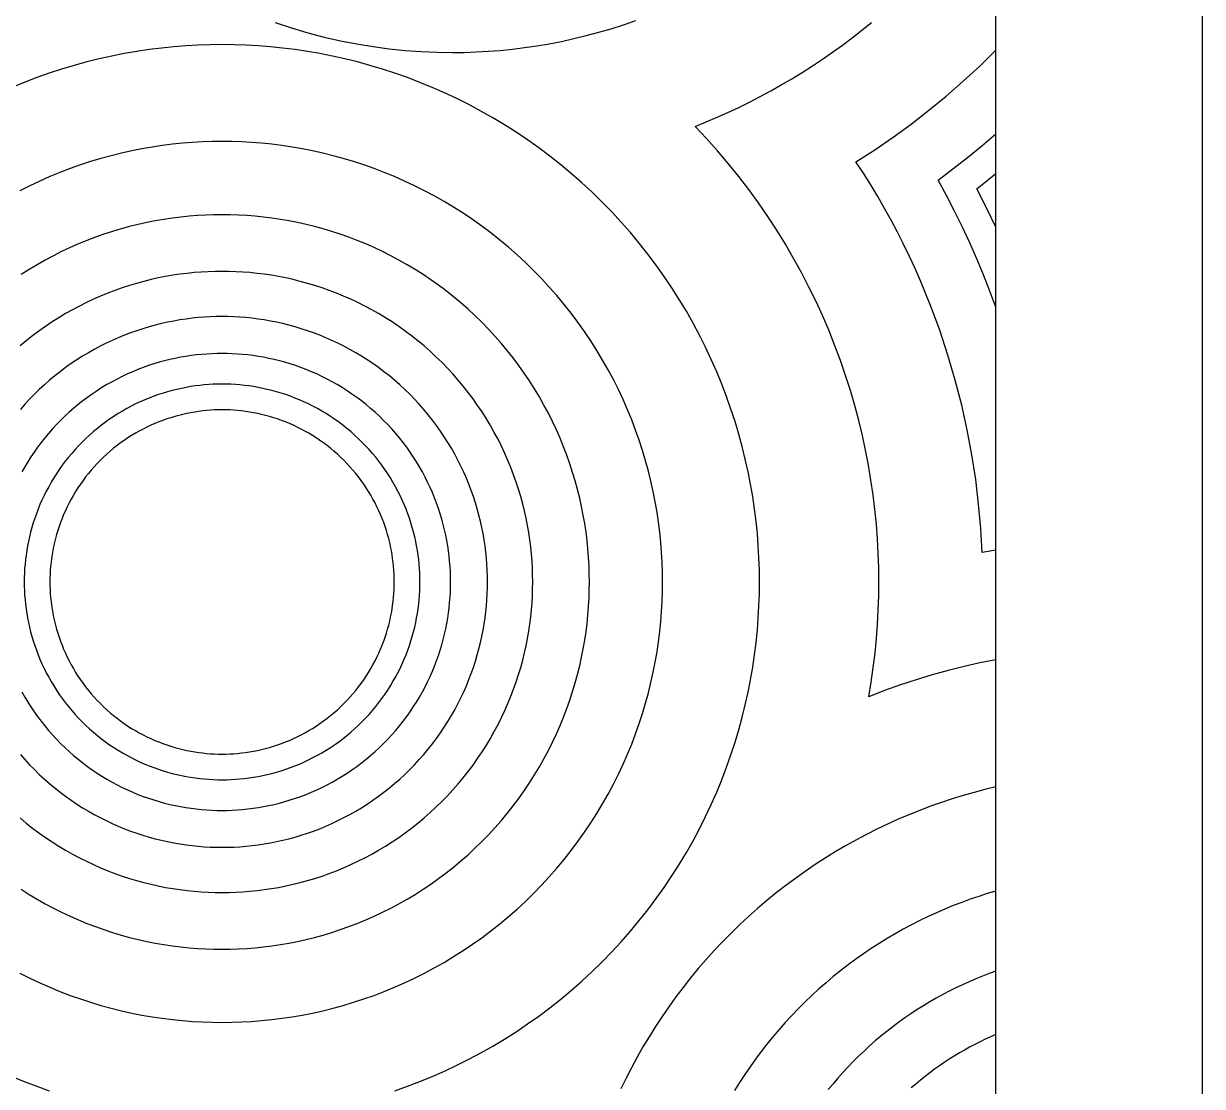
# Model space of a CAD drawing. Header units: millimetres. Extents: x -2212 to -1612, y 647 to 937.
# Drawn here: x -1680.2 to -1611.7, y 815.1 to 876.8 of the extents above; entities that cross this region are included whole.
import ezdxf

# ---------------------------------------------------------------- set-up
doc = ezdxf.new("R2010")
doc.units = ezdxf.units.MM
doc.header["$MEASUREMENT"] = 0
doc.layers.add('Default', color=18, linetype='Continuous', true_color=0x000000)
doc.layers.add('VF$DOT - Copy', color=20, linetype='Continuous', true_color=0xff4b00)

msp = doc.modelspace()

# ---------------------------------------------------------------- linework, layer by layer
at = {"layer": 'Default'}
msp.add_lwpolyline([(-2211.737, 647.384), (-1611.737, 647.384), (-1611.737, 937.384), (-2211.737, 937.384)], close=True, dxfattribs=at)
msp.add_lwpolyline([(-1623.737, 678.93), (-1623.737, 905.839)], dxfattribs=at)
at = {"layer": 'VF$DOT - Copy'}
for points in [[(-1665.594, 876.907), (-1664.646, 876.595), (-1663.697, 876.315), (-1662.747, 876.067), (-1661.798, 875.85), (-1660.852, 875.665), (-1659.91, 875.51), (-1658.972, 875.385), (-1658.041, 875.289), (-1657.118, 875.222), (-1656.204, 875.182), (-1655.299, 875.169), (-1654.614, 875.177), (-1653.923, 875.199), (-1653.226, 875.238), (-1652.525, 875.292), (-1651.82, 875.363), (-1651.111, 875.45), (-1650.398, 875.555), (-1649.683, 875.676), (-1648.965, 875.816), (-1648.246, 875.973), (-1647.526, 876.148), (-1646.806, 876.341), (-1646.086, 876.553), (-1645.367, 876.784), (-1644.65, 877.033)], [(-1641.201, 870.875), (-1640.565, 871.134), (-1639.931, 871.404), (-1639.3, 871.687), (-1638.672, 871.983), (-1638.047, 872.29), (-1637.427, 872.61), (-1636.811, 872.942), (-1636.199, 873.286), (-1635.592, 873.642), (-1634.991, 874.01), (-1634.395, 874.39), (-1633.805, 874.781), (-1633.221, 875.185), (-1632.644, 875.599), (-1632.074, 876.025), (-1631.512, 876.461), (-1630.957, 876.909)], [(-1658.637, 814.851), (-1657.912, 815.108), (-1657.19, 815.383), (-1656.471, 815.678), (-1655.757, 815.992), (-1655.047, 816.326), (-1654.343, 816.679), (-1653.645, 817.051), (-1652.955, 817.442), (-1652.272, 817.852), (-1651.598, 818.28), (-1650.934, 818.727), (-1650.28, 819.191), (-1649.636, 819.673), (-1649.005, 820.173), (-1648.385, 820.689), (-1647.779, 821.222), (-1647.186, 821.771), (-1646.607, 822.335), (-1646.043, 822.913), (-1645.494, 823.506), (-1644.961, 824.113), (-1644.445, 824.732), (-1643.946, 825.364), (-1643.463, 826.008), (-1642.999, 826.662), (-1642.552, 827.326), (-1642.124, 828), (-1641.714, 828.683), (-1641.323, 829.373), (-1640.951, 830.071), (-1640.598, 830.775), (-1640.264, 831.485), (-1639.95, 832.199), (-1639.655, 832.918), (-1639.38, 833.64), (-1639.123, 834.365), (-1638.886, 835.091), (-1638.668, 835.819), (-1638.469, 836.547), (-1638.289, 837.276), (-1638.128, 838.003), (-1637.985, 838.728), (-1637.859, 839.452), (-1637.752, 840.173), (-1637.662, 840.89), (-1637.59, 841.604), (-1637.534, 842.313), (-1637.494, 843.017), (-1637.471, 843.716), (-1637.463, 844.409), (-1637.471, 845.102), (-1637.494, 845.801), (-1637.534, 846.505), (-1637.59, 847.214), (-1637.662, 847.928), (-1637.752, 848.645), (-1637.859, 849.366), (-1637.985, 850.089), (-1638.128, 850.815), (-1638.289, 851.542), (-1638.469, 852.27), (-1638.668, 852.999), (-1638.886, 853.727), (-1639.123, 854.453), (-1639.38, 855.178), (-1639.655, 855.9), (-1639.95, 856.619), (-1640.264, 857.333), (-1640.598, 858.043), (-1640.951, 858.747), (-1641.323, 859.445), (-1641.714, 860.135), (-1642.124, 860.818), (-1642.552, 861.492), (-1642.999, 862.156), (-1643.463, 862.81), (-1643.946, 863.454), (-1644.445, 864.085), (-1644.961, 864.705), (-1645.494, 865.311), (-1646.043, 865.904), (-1646.607, 866.483), (-1647.186, 867.047), (-1647.779, 867.596), (-1648.385, 868.128), (-1649.005, 868.645), (-1649.636, 869.144), (-1650.28, 869.627), (-1650.934, 870.091), (-1651.598, 870.538), (-1652.272, 870.966), (-1652.955, 871.376), (-1653.645, 871.767), (-1654.343, 872.139), (-1655.047, 872.492), (-1655.757, 872.826), (-1656.471, 873.14), (-1657.19, 873.435), (-1657.912, 873.71), (-1658.637, 873.967), (-1659.363, 874.204), (-1660.091, 874.422), (-1660.82, 874.62), (-1661.548, 874.801), (-1662.275, 874.962), (-1663.001, 875.105), (-1663.724, 875.231), (-1664.445, 875.338), (-1665.162, 875.428), (-1665.876, 875.5), (-1666.585, 875.556), (-1667.289, 875.596), (-1667.988, 875.619), (-1668.681, 875.627), (-1669.374, 875.619), (-1670.073, 875.596), (-1670.777, 875.556), (-1671.486, 875.5), (-1672.2, 875.428), (-1672.917, 875.338), (-1673.638, 875.231), (-1674.362, 875.105), (-1675.087, 874.962), (-1675.814, 874.801), (-1676.543, 874.62), (-1677.271, 874.422), (-1677.999, 874.204), (-1678.725, 873.967), (-1679.45, 873.71), (-1680.172, 873.435), (-1680.891, 873.14)], [(-1631.861, 868.817), (-1630.773, 869.515), (-1629.703, 870.247), (-1628.652, 871.012), (-1627.622, 871.809), (-1626.614, 872.637), (-1625.629, 873.495), (-1624.67, 874.383), (-1623.737, 875.298)], [(-1631.116, 837.739), (-1630.975, 838.589), (-1630.854, 839.435), (-1630.753, 840.277), (-1630.671, 841.115), (-1630.608, 841.947), (-1630.564, 842.774), (-1630.537, 843.595), (-1630.529, 844.409), (-1630.538, 845.236), (-1630.565, 846.071), (-1630.611, 846.912), (-1630.676, 847.758), (-1630.761, 848.61), (-1630.865, 849.466), (-1630.99, 850.327), (-1631.136, 851.191), (-1631.303, 852.057), (-1631.491, 852.925), (-1631.701, 853.795), (-1631.933, 854.665), (-1632.187, 855.534), (-1632.463, 856.403), (-1632.761, 857.269), (-1633.082, 858.133), (-1633.426, 858.993), (-1633.792, 859.849), (-1634.181, 860.699), (-1634.592, 861.543), (-1635.026, 862.38), (-1635.482, 863.209), (-1635.96, 864.029), (-1636.46, 864.84), (-1636.981, 865.64), (-1637.524, 866.428), (-1638.087, 867.204), (-1638.671, 867.968), (-1639.275, 868.717), (-1639.898, 869.452), (-1640.541, 870.172), (-1641.201, 870.875)], [(-1627.095, 867.76), (-1626.235, 868.401), (-1625.388, 869.061), (-1624.555, 869.742), (-1623.737, 870.441)], [(-1680.434, 821.679), (-1679.857, 821.39), (-1679.275, 821.116), (-1678.689, 820.858), (-1678.1, 820.617), (-1677.508, 820.391), (-1676.914, 820.181), (-1676.319, 819.986), (-1675.722, 819.808), (-1675.125, 819.645), (-1674.528, 819.497), (-1673.932, 819.365), (-1673.337, 819.247), (-1672.744, 819.145), (-1672.153, 819.057), (-1671.565, 818.983), (-1670.98, 818.924), (-1670.399, 818.878), (-1669.822, 818.846), (-1669.249, 818.826), (-1668.681, 818.82), (-1668.113, 818.826), (-1667.54, 818.846), (-1666.963, 818.878), (-1666.382, 818.924), (-1665.797, 818.983), (-1665.209, 819.057), (-1664.618, 819.145), (-1664.025, 819.247), (-1663.43, 819.365), (-1662.834, 819.497), (-1662.237, 819.645), (-1661.64, 819.808), (-1661.043, 819.986), (-1660.448, 820.181), (-1659.854, 820.391), (-1659.262, 820.617), (-1658.673, 820.858), (-1658.087, 821.116), (-1657.505, 821.39), (-1656.928, 821.679), (-1656.356, 821.984), (-1655.79, 822.304), (-1655.231, 822.64), (-1654.679, 822.991), (-1654.134, 823.357), (-1653.598, 823.738), (-1653.07, 824.133), (-1652.552, 824.543), (-1652.045, 824.966), (-1651.547, 825.403), (-1651.061, 825.853), (-1650.587, 826.315), (-1650.125, 826.789), (-1649.675, 827.275), (-1649.238, 827.773), (-1648.815, 828.28), (-1648.406, 828.798), (-1648.01, 829.326), (-1647.629, 829.862), (-1647.263, 830.406), (-1646.912, 830.959), (-1646.576, 831.518), (-1646.256, 832.084), (-1645.951, 832.656), (-1645.662, 833.233), (-1645.388, 833.815), (-1645.131, 834.401), (-1644.889, 834.99), (-1644.663, 835.582), (-1644.453, 836.176), (-1644.259, 836.771), (-1644.08, 837.368), (-1643.917, 837.965), (-1643.769, 838.562), (-1643.637, 839.158), (-1643.519, 839.753), (-1643.417, 840.346), (-1643.329, 840.937), (-1643.255, 841.525), (-1643.196, 842.11), (-1643.15, 842.691), (-1643.118, 843.268), (-1643.099, 843.841), (-1643.092, 844.409), (-1643.099, 844.977), (-1643.118, 845.55), (-1643.15, 846.127), (-1643.196, 846.708), (-1643.255, 847.293), (-1643.329, 847.881), (-1643.417, 848.472), (-1643.519, 849.065), (-1643.637, 849.66), (-1643.769, 850.256), (-1643.917, 850.853), (-1644.08, 851.45), (-1644.259, 852.046), (-1644.453, 852.642), (-1644.663, 853.236), (-1644.889, 853.828), (-1645.131, 854.417), (-1645.388, 855.003), (-1645.662, 855.585), (-1645.951, 856.162), (-1646.256, 856.734), (-1646.576, 857.3), (-1646.912, 857.859), (-1647.263, 858.411), (-1647.629, 858.956), (-1648.01, 859.492), (-1648.406, 860.02), (-1648.815, 860.537), (-1649.238, 861.045), (-1649.675, 861.542), (-1650.125, 862.029), (-1650.587, 862.503), (-1651.061, 862.965), (-1651.547, 863.415), (-1652.045, 863.852), (-1652.552, 864.275), (-1653.07, 864.684), (-1653.598, 865.08), (-1654.134, 865.46), (-1654.679, 865.827), (-1655.231, 866.178), (-1655.79, 866.514), (-1656.356, 866.834), (-1656.928, 867.139), (-1657.505, 867.428), (-1658.087, 867.702), (-1658.673, 867.959), (-1659.262, 868.201), (-1659.854, 868.427), (-1660.448, 868.637), (-1661.043, 868.831), (-1661.64, 869.01), (-1662.237, 869.173), (-1662.834, 869.321), (-1663.43, 869.453), (-1664.025, 869.57), (-1664.618, 869.673), (-1665.209, 869.761), (-1665.797, 869.835), (-1666.382, 869.894), (-1666.963, 869.94), (-1667.54, 869.972), (-1668.113, 869.991), (-1668.681, 869.998), (-1669.249, 869.991), (-1669.822, 869.972), (-1670.399, 869.94), (-1670.98, 869.894), (-1671.565, 869.835), (-1672.153, 869.761), (-1672.744, 869.673), (-1673.337, 869.57), (-1673.932, 869.453), (-1674.528, 869.321), (-1675.125, 869.173), (-1675.722, 869.01), (-1676.319, 868.831), (-1676.914, 868.637), (-1677.508, 868.427), (-1678.1, 868.201), (-1678.689, 867.959), (-1679.275, 867.702), (-1679.857, 867.428), (-1680.434, 867.139)], [(-1624.538, 846.12), (-1624.615, 847.521), (-1624.738, 848.936), (-1624.908, 850.363), (-1625.128, 851.799), (-1625.397, 853.241), (-1625.718, 854.689), (-1626.091, 856.139), (-1626.517, 857.588), (-1626.996, 859.034), (-1627.53, 860.473), (-1627.817, 861.19), (-1628.117, 861.904), (-1628.431, 862.615), (-1628.759, 863.323), (-1629.1, 864.027), (-1629.455, 864.726), (-1629.823, 865.421), (-1630.204, 866.112), (-1630.598, 866.797), (-1631.006, 867.476), (-1631.427, 868.15), (-1631.861, 868.817)], [(-1623.737, 860.368), (-1624.082, 861.308), (-1624.448, 862.245), (-1624.836, 863.179), (-1625.245, 864.107), (-1625.676, 865.03), (-1626.128, 865.947), (-1626.601, 866.857), (-1627.095, 867.76)], [(-1624.836, 867.257), (-1623.737, 868.135)], [(-1623.737, 865.012), (-1624.271, 866.139), (-1624.836, 867.257)], [(-1680.356, 826.551), (-1679.896, 826.258), (-1679.429, 825.978), (-1678.957, 825.711), (-1678.481, 825.456), (-1677.999, 825.215), (-1677.514, 824.987), (-1677.026, 824.772), (-1676.535, 824.571), (-1676.041, 824.382), (-1675.546, 824.207), (-1675.049, 824.045), (-1674.552, 823.896), (-1674.054, 823.76), (-1673.556, 823.637), (-1673.059, 823.527), (-1672.563, 823.429), (-1672.069, 823.343), (-1671.576, 823.27), (-1671.086, 823.209), (-1670.598, 823.159), (-1670.114, 823.121), (-1669.632, 823.094), (-1669.155, 823.078), (-1668.681, 823.073), (-1668.207, 823.078), (-1667.73, 823.094), (-1667.249, 823.121), (-1666.764, 823.159), (-1666.276, 823.209), (-1665.786, 823.27), (-1665.293, 823.343), (-1664.799, 823.429), (-1664.303, 823.527), (-1663.806, 823.637), (-1663.308, 823.76), (-1662.81, 823.896), (-1662.313, 824.045), (-1661.816, 824.207), (-1661.321, 824.382), (-1660.827, 824.571), (-1660.336, 824.772), (-1659.848, 824.987), (-1659.363, 825.215), (-1658.881, 825.456), (-1658.405, 825.711), (-1657.933, 825.978), (-1657.466, 826.258), (-1657.006, 826.551), (-1656.552, 826.856), (-1656.104, 827.173), (-1655.665, 827.503), (-1655.233, 827.845), (-1654.81, 828.197), (-1654.395, 828.562), (-1653.99, 828.937), (-1653.594, 829.322), (-1653.209, 829.718), (-1652.834, 830.123), (-1652.47, 830.537), (-1652.117, 830.961), (-1651.775, 831.393), (-1651.446, 831.832), (-1651.128, 832.279), (-1650.823, 832.734), (-1650.53, 833.194), (-1650.25, 833.661), (-1649.983, 834.133), (-1649.728, 834.609), (-1649.487, 835.091), (-1649.259, 835.576), (-1649.045, 836.064), (-1648.843, 836.555), (-1648.655, 837.049), (-1648.479, 837.544), (-1648.317, 838.041), (-1648.169, 838.538), (-1648.033, 839.036), (-1647.909, 839.533), (-1647.799, 840.031), (-1647.701, 840.527), (-1647.616, 841.021), (-1647.542, 841.514), (-1647.481, 842.004), (-1647.431, 842.492), (-1647.393, 842.976), (-1647.366, 843.458), (-1647.35, 843.935), (-1647.345, 844.409), (-1647.35, 844.882), (-1647.366, 845.36), (-1647.393, 845.841), (-1647.431, 846.326), (-1647.481, 846.814), (-1647.542, 847.304), (-1647.616, 847.797), (-1647.701, 848.291), (-1647.799, 848.787), (-1647.909, 849.284), (-1648.033, 849.782), (-1648.169, 850.28), (-1648.317, 850.777), (-1648.479, 851.274), (-1648.655, 851.769), (-1648.843, 852.263), (-1649.045, 852.754), (-1649.259, 853.242), (-1649.487, 853.727), (-1649.728, 854.208), (-1649.983, 854.685), (-1650.25, 855.157), (-1650.53, 855.624), (-1650.823, 856.084), (-1651.128, 856.538), (-1651.446, 856.986), (-1651.775, 857.425), (-1652.117, 857.857), (-1652.47, 858.28), (-1652.834, 858.695), (-1653.209, 859.1), (-1653.594, 859.496), (-1653.99, 859.881), (-1654.395, 860.256), (-1654.81, 860.62), (-1655.233, 860.973), (-1655.665, 861.315), (-1656.104, 861.644), (-1656.552, 861.962), (-1657.006, 862.267), (-1657.466, 862.56), (-1657.933, 862.84), (-1658.405, 863.107), (-1658.881, 863.361), (-1659.363, 863.603), (-1659.848, 863.831), (-1660.336, 864.045), (-1660.827, 864.247), (-1661.321, 864.435), (-1661.816, 864.61), (-1662.313, 864.772), (-1662.81, 864.921), (-1663.308, 865.057), (-1663.806, 865.181), (-1664.303, 865.291), (-1664.799, 865.389), (-1665.293, 865.474), (-1665.786, 865.548), (-1666.276, 865.609), (-1666.764, 865.659), (-1667.249, 865.697), (-1667.73, 865.724), (-1668.207, 865.74), (-1668.681, 865.745), (-1669.155, 865.74), (-1669.632, 865.724), (-1670.114, 865.697), (-1670.598, 865.659), (-1671.086, 865.609), (-1671.576, 865.548), (-1672.069, 865.474), (-1672.563, 865.389), (-1673.059, 865.291), (-1673.556, 865.181), (-1674.054, 865.057), (-1674.552, 864.921), (-1675.049, 864.772), (-1675.546, 864.61), (-1676.041, 864.435), (-1676.535, 864.247), (-1677.026, 864.045), (-1677.514, 863.831), (-1677.999, 863.603), (-1678.481, 863.361), (-1678.957, 863.107), (-1679.429, 862.84), (-1679.896, 862.56), (-1680.356, 862.267)], [(-1680.412, 830.699), (-1680.054, 830.4), (-1679.689, 830.112), (-1679.317, 829.833), (-1678.939, 829.564), (-1678.555, 829.306), (-1678.165, 829.059), (-1677.771, 828.822), (-1677.372, 828.596), (-1676.969, 828.381), (-1676.562, 828.177), (-1676.151, 827.984), (-1675.738, 827.802), (-1675.323, 827.632), (-1674.906, 827.473), (-1674.487, 827.324), (-1674.067, 827.187), (-1673.646, 827.061), (-1673.225, 826.946), (-1672.804, 826.842), (-1672.384, 826.749), (-1671.964, 826.666), (-1671.546, 826.594), (-1671.13, 826.532), (-1670.715, 826.48), (-1670.302, 826.438), (-1669.892, 826.406), (-1669.485, 826.383), (-1669.082, 826.369), (-1668.681, 826.365), (-1668.281, 826.369), (-1667.877, 826.383), (-1667.47, 826.406), (-1667.06, 826.438), (-1666.647, 826.48), (-1666.233, 826.532), (-1665.816, 826.594), (-1665.398, 826.666), (-1664.978, 826.749), (-1664.558, 826.842), (-1664.137, 826.946), (-1663.716, 827.061), (-1663.295, 827.187), (-1662.875, 827.324), (-1662.457, 827.473), (-1662.039, 827.632), (-1661.624, 827.802), (-1661.211, 827.984), (-1660.8, 828.177), (-1660.394, 828.381), (-1659.99, 828.596), (-1659.591, 828.822), (-1659.197, 829.059), (-1658.807, 829.306), (-1658.423, 829.564), (-1658.045, 829.833), (-1657.673, 830.112), (-1657.308, 830.4), (-1656.95, 830.699), (-1656.599, 831.007), (-1656.257, 831.324), (-1655.922, 831.65), (-1655.596, 831.984), (-1655.279, 832.327), (-1654.971, 832.678), (-1654.673, 833.036), (-1654.384, 833.401), (-1654.105, 833.773), (-1653.836, 834.151), (-1653.578, 834.535), (-1653.331, 834.925), (-1653.094, 835.319), (-1652.868, 835.718), (-1652.653, 836.121), (-1652.449, 836.528), (-1652.256, 836.939), (-1652.074, 837.352), (-1651.904, 837.767), (-1651.745, 838.184), (-1651.597, 838.603), (-1651.46, 839.023), (-1651.334, 839.444), (-1651.219, 839.865), (-1651.114, 840.286), (-1651.021, 840.706), (-1650.938, 841.126), (-1650.866, 841.544), (-1650.804, 841.96), (-1650.752, 842.375), (-1650.71, 842.788), (-1650.678, 843.197), (-1650.655, 843.604), (-1650.641, 844.008), (-1650.637, 844.409), (-1650.641, 844.809), (-1650.655, 845.213), (-1650.678, 845.62), (-1650.71, 846.03), (-1650.752, 846.443), (-1650.804, 846.857), (-1650.866, 847.274), (-1650.938, 847.692), (-1651.021, 848.112), (-1651.114, 848.532), (-1651.219, 848.953), (-1651.334, 849.374), (-1651.46, 849.795), (-1651.597, 850.215), (-1651.745, 850.633), (-1651.904, 851.051), (-1652.074, 851.466), (-1652.256, 851.879), (-1652.449, 852.289), (-1652.653, 852.696), (-1652.868, 853.1), (-1653.094, 853.499), (-1653.331, 853.893), (-1653.578, 854.283), (-1653.836, 854.667), (-1654.105, 855.045), (-1654.384, 855.417), (-1654.673, 855.782), (-1654.971, 856.14), (-1655.279, 856.491), (-1655.596, 856.833), (-1655.922, 857.168), (-1656.257, 857.494), (-1656.599, 857.811), (-1656.95, 858.119), (-1657.308, 858.417), (-1657.673, 858.706), (-1658.045, 858.985), (-1658.423, 859.253), (-1658.807, 859.512), (-1659.197, 859.759), (-1659.591, 859.996), (-1659.99, 860.222), (-1660.394, 860.437), (-1660.8, 860.641), (-1661.211, 860.834), (-1661.624, 861.016), (-1662.039, 861.186), (-1662.457, 861.345), (-1662.875, 861.493), (-1663.295, 861.63), (-1663.716, 861.756), (-1664.137, 861.871), (-1664.558, 861.976), (-1664.978, 862.069), (-1665.398, 862.152), (-1665.816, 862.224), (-1666.233, 862.286), (-1666.647, 862.338), (-1667.06, 862.38), (-1667.47, 862.412), (-1667.877, 862.435), (-1668.281, 862.448), (-1668.681, 862.453), (-1669.082, 862.448), (-1669.485, 862.435), (-1669.892, 862.412), (-1670.302, 862.38), (-1670.715, 862.338), (-1671.13, 862.286), (-1671.546, 862.224), (-1671.964, 862.152), (-1672.384, 862.069), (-1672.804, 861.976), (-1673.225, 861.871), (-1673.646, 861.756), (-1674.067, 861.63), (-1674.487, 861.493), (-1674.906, 861.345), (-1675.323, 861.186), (-1675.738, 861.016), (-1676.151, 860.834), (-1676.562, 860.641), (-1676.969, 860.437), (-1677.372, 860.222), (-1677.771, 859.996), (-1678.165, 859.759), (-1678.555, 859.512), (-1678.939, 859.253), (-1679.317, 858.985), (-1679.689, 858.706), (-1680.054, 858.417), (-1680.412, 858.119)], [(-1680.395, 834.385), (-1680.132, 834.086), (-1679.861, 833.793), (-1679.583, 833.507), (-1679.297, 833.229), (-1679.004, 832.958), (-1678.704, 832.695), (-1678.399, 832.44), (-1678.087, 832.193), (-1677.769, 831.955), (-1677.446, 831.725), (-1677.118, 831.505), (-1676.785, 831.293), (-1676.448, 831.091), (-1676.107, 830.898), (-1675.762, 830.714), (-1675.414, 830.54), (-1675.064, 830.375), (-1674.711, 830.22), (-1674.356, 830.074), (-1673.999, 829.938), (-1673.642, 829.811), (-1673.283, 829.694), (-1672.923, 829.587), (-1672.564, 829.488), (-1672.204, 829.4), (-1671.845, 829.32), (-1671.486, 829.249), (-1671.129, 829.187), (-1670.773, 829.134), (-1670.419, 829.09), (-1670.066, 829.054), (-1669.716, 829.026), (-1669.368, 829.007), (-1669.023, 828.995), (-1668.681, 828.992), (-1668.339, 828.995), (-1667.994, 829.007), (-1667.646, 829.026), (-1667.296, 829.054), (-1666.943, 829.09), (-1666.589, 829.134), (-1666.233, 829.187), (-1665.876, 829.249), (-1665.517, 829.32), (-1665.158, 829.4), (-1664.799, 829.488), (-1664.439, 829.587), (-1664.079, 829.694), (-1663.721, 829.811), (-1663.363, 829.938), (-1663.006, 830.074), (-1662.651, 830.22), (-1662.298, 830.375), (-1661.948, 830.54), (-1661.6, 830.714), (-1661.255, 830.898), (-1660.914, 831.091), (-1660.577, 831.293), (-1660.245, 831.505), (-1659.916, 831.725), (-1659.593, 831.955), (-1659.276, 832.193), (-1658.964, 832.44), (-1658.658, 832.695), (-1658.358, 832.958), (-1658.065, 833.229), (-1657.779, 833.507), (-1657.501, 833.793), (-1657.23, 834.086), (-1656.967, 834.385), (-1656.712, 834.691), (-1656.465, 835.003), (-1656.227, 835.321), (-1655.997, 835.644), (-1655.777, 835.972), (-1655.565, 836.305), (-1655.363, 836.642), (-1655.17, 836.983), (-1654.986, 837.328), (-1654.812, 837.676), (-1654.647, 838.026), (-1654.492, 838.379), (-1654.346, 838.734), (-1654.21, 839.09), (-1654.084, 839.448), (-1653.967, 839.807), (-1653.859, 840.167), (-1653.761, 840.526), (-1653.672, 840.886), (-1653.592, 841.245), (-1653.521, 841.604), (-1653.459, 841.961), (-1653.406, 842.317), (-1653.362, 842.671), (-1653.326, 843.024), (-1653.299, 843.374), (-1653.279, 843.722), (-1653.268, 844.067), (-1653.264, 844.409), (-1653.268, 844.751), (-1653.279, 845.096), (-1653.299, 845.444), (-1653.326, 845.794), (-1653.362, 846.147), (-1653.406, 846.501), (-1653.459, 846.857), (-1653.521, 847.214), (-1653.592, 847.573), (-1653.672, 847.932), (-1653.761, 848.291), (-1653.859, 848.651), (-1653.967, 849.011), (-1654.084, 849.369), (-1654.21, 849.727), (-1654.346, 850.084), (-1654.492, 850.439), (-1654.647, 850.792), (-1654.812, 851.142), (-1654.986, 851.49), (-1655.17, 851.835), (-1655.363, 852.176), (-1655.565, 852.513), (-1655.777, 852.845), (-1655.997, 853.174), (-1656.227, 853.497), (-1656.465, 853.814), (-1656.712, 854.126), (-1656.967, 854.432), (-1657.23, 854.732), (-1657.501, 855.025), (-1657.779, 855.311), (-1658.065, 855.589), (-1658.358, 855.86), (-1658.658, 856.123), (-1658.964, 856.378), (-1659.276, 856.625), (-1659.593, 856.863), (-1659.916, 857.093), (-1660.245, 857.313), (-1660.577, 857.525), (-1660.914, 857.727), (-1661.255, 857.92), (-1661.6, 858.104), (-1661.948, 858.278), (-1662.298, 858.443), (-1662.651, 858.598), (-1663.006, 858.744), (-1663.363, 858.88), (-1663.721, 859.006), (-1664.079, 859.123), (-1664.439, 859.231), (-1664.799, 859.329), (-1665.158, 859.418), (-1665.517, 859.498), (-1665.876, 859.569), (-1666.233, 859.631), (-1666.589, 859.684), (-1666.943, 859.728), (-1667.296, 859.764), (-1667.646, 859.791), (-1667.994, 859.811), (-1668.339, 859.822), (-1668.681, 859.826), (-1669.023, 859.822), (-1669.368, 859.811), (-1669.716, 859.791), (-1670.066, 859.764), (-1670.419, 859.728), (-1670.773, 859.684), (-1671.129, 859.631), (-1671.486, 859.569), (-1671.845, 859.498), (-1672.204, 859.418), (-1672.564, 859.329), (-1672.923, 859.231), (-1673.283, 859.123), (-1673.642, 859.006), (-1673.999, 858.88), (-1674.356, 858.744), (-1674.711, 858.598), (-1675.064, 858.443), (-1675.414, 858.278), (-1675.762, 858.104), (-1676.107, 857.92), (-1676.448, 857.727), (-1676.785, 857.525), (-1677.118, 857.313), (-1677.446, 857.093), (-1677.769, 856.863), (-1678.087, 856.625), (-1678.399, 856.378), (-1678.704, 856.123), (-1679.004, 855.86), (-1679.297, 855.589), (-1679.583, 855.311), (-1679.861, 855.025), (-1680.132, 854.732), (-1680.395, 854.432)], [(-1680.313, 838.016), (-1680.147, 837.723), (-1679.972, 837.432), (-1679.79, 837.146), (-1679.6, 836.863), (-1679.403, 836.585), (-1679.198, 836.312), (-1678.985, 836.043), (-1678.766, 835.78), (-1678.539, 835.522), (-1678.306, 835.27), (-1678.066, 835.024), (-1677.82, 834.784), (-1677.568, 834.551), (-1677.31, 834.324), (-1677.047, 834.105), (-1676.778, 833.892), (-1676.505, 833.687), (-1676.226, 833.49), (-1675.944, 833.3), (-1675.657, 833.118), (-1675.367, 832.943), (-1675.074, 832.777), (-1674.777, 832.619), (-1674.478, 832.469), (-1674.176, 832.327), (-1673.872, 832.193), (-1673.567, 832.068), (-1673.26, 831.951), (-1672.952, 831.842), (-1672.643, 831.741), (-1672.333, 831.649), (-1672.023, 831.564), (-1671.714, 831.487), (-1671.405, 831.419), (-1671.096, 831.358), (-1670.789, 831.305), (-1670.482, 831.259), (-1670.177, 831.221), (-1669.874, 831.19), (-1669.572, 831.166), (-1669.273, 831.149), (-1668.976, 831.139), (-1668.681, 831.136), (-1668.386, 831.139), (-1668.089, 831.149), (-1667.79, 831.166), (-1667.488, 831.19), (-1667.185, 831.221), (-1666.88, 831.259), (-1666.574, 831.305), (-1666.266, 831.358), (-1665.957, 831.419), (-1665.648, 831.487), (-1665.339, 831.564), (-1665.029, 831.649), (-1664.72, 831.741), (-1664.411, 831.842), (-1664.102, 831.951), (-1663.795, 832.068), (-1663.49, 832.193), (-1663.186, 832.327), (-1662.884, 832.469), (-1662.585, 832.619), (-1662.288, 832.777), (-1661.995, 832.943), (-1661.705, 833.118), (-1661.418, 833.3), (-1661.136, 833.49), (-1660.857, 833.687), (-1660.584, 833.892), (-1660.315, 834.105), (-1660.052, 834.324), (-1659.794, 834.551), (-1659.542, 834.784), (-1659.296, 835.024), (-1659.056, 835.27), (-1658.823, 835.522), (-1658.596, 835.78), (-1658.377, 836.043), (-1658.164, 836.312), (-1657.959, 836.585), (-1657.762, 836.863), (-1657.572, 837.146), (-1657.39, 837.432), (-1657.216, 837.723), (-1657.049, 838.016), (-1656.891, 838.313), (-1656.741, 838.612), (-1656.599, 838.914), (-1656.466, 839.218), (-1656.34, 839.523), (-1656.223, 839.83), (-1656.114, 840.138), (-1656.013, 840.447), (-1655.921, 840.757), (-1655.836, 841.066), (-1655.76, 841.376), (-1655.691, 841.685), (-1655.63, 841.994), (-1655.577, 842.301), (-1655.531, 842.608), (-1655.493, 842.913), (-1655.462, 843.216), (-1655.438, 843.518), (-1655.422, 843.817), (-1655.412, 844.114), (-1655.408, 844.409), (-1655.412, 844.704), (-1655.422, 845.001), (-1655.438, 845.3), (-1655.462, 845.602), (-1655.493, 845.905), (-1655.531, 846.21), (-1655.577, 846.516), (-1655.63, 846.824), (-1655.691, 847.133), (-1655.76, 847.442), (-1655.836, 847.751), (-1655.921, 848.061), (-1656.013, 848.37), (-1656.114, 848.679), (-1656.223, 848.988), (-1656.34, 849.295), (-1656.466, 849.6), (-1656.599, 849.904), (-1656.741, 850.206), (-1656.891, 850.505), (-1657.049, 850.802), (-1657.216, 851.095), (-1657.39, 851.385), (-1657.572, 851.672), (-1657.762, 851.954), (-1657.959, 852.233), (-1658.164, 852.506), (-1658.377, 852.775), (-1658.596, 853.038), (-1658.823, 853.296), (-1659.056, 853.548), (-1659.296, 853.794), (-1659.542, 854.034), (-1659.794, 854.267), (-1660.052, 854.494), (-1660.315, 854.713), (-1660.584, 854.926), (-1660.857, 855.131), (-1661.136, 855.328), (-1661.418, 855.518), (-1661.705, 855.7), (-1661.995, 855.874), (-1662.288, 856.041), (-1662.585, 856.199), (-1662.884, 856.349), (-1663.186, 856.491), (-1663.49, 856.624), (-1663.795, 856.75), (-1664.102, 856.867), (-1664.411, 856.976), (-1664.72, 857.077), (-1665.029, 857.169), (-1665.339, 857.254), (-1665.648, 857.33), (-1665.957, 857.399), (-1666.266, 857.46), (-1666.574, 857.513), (-1666.88, 857.559), (-1667.185, 857.597), (-1667.488, 857.628), (-1667.79, 857.652), (-1668.089, 857.668), (-1668.386, 857.678), (-1668.681, 857.682), (-1668.976, 857.678), (-1669.273, 857.668), (-1669.572, 857.652), (-1669.874, 857.628), (-1670.177, 857.597), (-1670.482, 857.559), (-1670.789, 857.513), (-1671.096, 857.46), (-1671.405, 857.399), (-1671.714, 857.33), (-1672.023, 857.254), (-1672.333, 857.169), (-1672.643, 857.077), (-1672.952, 856.976), (-1673.26, 856.867), (-1673.567, 856.75), (-1673.872, 856.624), (-1674.176, 856.491), (-1674.478, 856.349), (-1674.777, 856.199), (-1675.074, 856.041), (-1675.367, 855.874), (-1675.657, 855.7), (-1675.944, 855.518), (-1676.226, 855.328), (-1676.505, 855.131), (-1676.778, 854.926), (-1677.047, 854.713), (-1677.31, 854.494), (-1677.568, 854.267), (-1677.82, 854.034), (-1678.066, 853.794), (-1678.306, 853.548), (-1678.539, 853.296), (-1678.766, 853.038), (-1678.985, 852.775), (-1679.198, 852.506), (-1679.403, 852.233), (-1679.6, 851.954), (-1679.79, 851.672), (-1679.972, 851.385), (-1680.147, 851.095), (-1680.313, 850.802)], [(-1623.737, 846.256), (-1624.538, 846.12)], [(-1623.737, 839.886), (-1624.659, 839.702), (-1625.583, 839.494), (-1626.508, 839.263), (-1627.433, 839.007), (-1628.357, 838.727), (-1629.279, 838.422), (-1630.2, 838.093), (-1631.116, 837.739)], [(-1623.737, 832.505), (-1624.37, 832.352), (-1625.003, 832.185), (-1625.637, 832.004), (-1626.269, 831.808), (-1626.901, 831.599), (-1627.531, 831.376), (-1628.16, 831.138), (-1628.786, 830.886), (-1629.409, 830.62), (-1630.029, 830.34), (-1630.645, 830.045), (-1631.257, 829.737), (-1631.864, 829.414), (-1632.466, 829.077), (-1633.062, 828.727), (-1633.652, 828.363), (-1634.235, 827.985), (-1634.812, 827.593), (-1635.381, 827.189), (-1635.941, 826.771), (-1636.494, 826.341), (-1637.037, 825.899), (-1637.572, 825.444), (-1638.096, 824.977), (-1638.611, 824.498), (-1639.115, 824.008), (-1639.608, 823.508), (-1640.09, 822.996), (-1640.561, 822.475), (-1641.02, 821.944), (-1641.466, 821.403), (-1641.901, 820.853), (-1642.322, 820.295), (-1642.731, 819.729), (-1643.126, 819.155), (-1643.509, 818.573), (-1643.877, 817.985), (-1644.232, 817.391), (-1644.573, 816.791), (-1644.9, 816.186), (-1645.213, 815.575), (-1645.512, 814.96)], [(-1623.737, 826.449), (-1624.234, 826.3), (-1624.73, 826.142), (-1625.225, 825.973), (-1625.719, 825.793), (-1626.211, 825.602), (-1626.702, 825.401), (-1627.19, 825.189), (-1627.676, 824.966), (-1628.158, 824.732), (-1628.638, 824.488), (-1629.114, 824.233), (-1629.586, 823.968), (-1630.053, 823.692), (-1630.516, 823.406), (-1630.974, 823.11), (-1631.427, 822.804), (-1631.874, 822.487), (-1632.315, 822.161), (-1632.749, 821.825), (-1633.177, 821.48), (-1633.599, 821.126), (-1634.013, 820.762), (-1634.419, 820.39), (-1634.818, 820.009), (-1635.208, 819.619), (-1635.591, 819.222), (-1635.965, 818.817), (-1636.33, 818.404), (-1636.686, 817.984), (-1637.033, 817.557), (-1637.37, 817.123), (-1637.698, 816.683), (-1638.016, 816.238), (-1638.324, 815.786), (-1638.622, 815.329), (-1638.91, 814.867)], [(-1623.737, 821.799), (-1624.128, 821.657), (-1624.519, 821.506), (-1624.908, 821.348), (-1625.295, 821.182), (-1625.681, 821.007), (-1626.064, 820.824), (-1626.445, 820.634), (-1626.823, 820.435), (-1627.198, 820.228), (-1627.571, 820.014), (-1627.94, 819.791), (-1628.305, 819.561), (-1628.666, 819.323), (-1629.023, 819.077), (-1629.376, 818.824), (-1629.725, 818.564), (-1630.068, 818.296), (-1630.407, 818.022), (-1630.74, 817.74), (-1631.068, 817.451), (-1631.39, 817.156), (-1631.706, 816.854), (-1632.016, 816.546), (-1632.32, 816.232), (-1632.617, 815.912), (-1632.908, 815.586), (-1633.192, 815.254), (-1633.47, 814.918)], [(-1623.737, 818.119), (-1624.045, 817.983), (-1624.352, 817.842), (-1624.656, 817.694), (-1624.959, 817.54), (-1625.26, 817.38), (-1625.559, 817.215), (-1625.856, 817.043), (-1626.15, 816.865), (-1626.441, 816.681), (-1626.729, 816.492), (-1627.014, 816.297), (-1627.296, 816.096), (-1627.574, 815.89), (-1627.849, 815.678), (-1628.12, 815.461), (-1628.387, 815.238), (-1628.65, 815.01)], [(-1680.891, 815.678), (-1680.172, 815.383), (-1679.45, 815.108), (-1678.725, 814.851)]]:
    msp.add_lwpolyline(points, dxfattribs=at)
for points in [[(-1657.188, 844.409), (-1657.191, 844.664), (-1657.199, 844.921), (-1657.214, 845.181), (-1657.234, 845.442), (-1657.261, 845.704), (-1657.294, 845.968), (-1657.334, 846.234), (-1657.38, 846.5), (-1657.433, 846.767), (-1657.492, 847.035), (-1657.558, 847.303), (-1657.632, 847.571), (-1657.712, 847.839), (-1657.799, 848.107), (-1657.893, 848.374), (-1657.995, 848.639), (-1658.103, 848.904), (-1658.219, 849.167), (-1658.342, 849.428), (-1658.472, 849.688), (-1658.609, 849.944), (-1658.753, 850.199), (-1658.904, 850.45), (-1659.061, 850.698), (-1659.226, 850.943), (-1659.397, 851.184), (-1659.574, 851.42), (-1659.758, 851.653), (-1659.948, 851.881), (-1660.145, 852.104), (-1660.347, 852.323), (-1660.554, 852.536), (-1660.767, 852.743), (-1660.986, 852.945), (-1661.209, 853.142), (-1661.437, 853.332), (-1661.67, 853.516), (-1661.906, 853.693), (-1662.147, 853.864), (-1662.392, 854.029), (-1662.64, 854.186), (-1662.891, 854.337), (-1663.145, 854.481), (-1663.402, 854.618), (-1663.662, 854.748), (-1663.923, 854.871), (-1664.186, 854.986), (-1664.45, 855.095), (-1664.716, 855.197), (-1664.983, 855.291), (-1665.251, 855.378), (-1665.519, 855.458), (-1665.787, 855.532), (-1666.055, 855.598), (-1666.323, 855.657), (-1666.59, 855.71), (-1666.856, 855.756), (-1667.121, 855.796), (-1667.386, 855.829), (-1667.648, 855.856), (-1667.909, 855.876), (-1668.169, 855.891), (-1668.426, 855.899), (-1668.681, 855.902), (-1668.936, 855.899), (-1669.193, 855.891), (-1669.453, 855.876), (-1669.714, 855.856), (-1669.976, 855.829), (-1670.241, 855.796), (-1670.506, 855.756), (-1670.772, 855.71), (-1671.04, 855.657), (-1671.307, 855.598), (-1671.575, 855.532), (-1671.843, 855.458), (-1672.111, 855.378), (-1672.379, 855.291), (-1672.646, 855.197), (-1672.912, 855.095), (-1673.176, 854.986), (-1673.439, 854.871), (-1673.701, 854.748), (-1673.96, 854.618), (-1674.217, 854.481), (-1674.471, 854.337), (-1674.722, 854.186), (-1674.97, 854.029), (-1675.215, 853.864), (-1675.456, 853.693), (-1675.693, 853.516), (-1675.925, 853.332), (-1676.153, 853.142), (-1676.377, 852.945), (-1676.595, 852.743), (-1676.808, 852.536), (-1677.016, 852.323), (-1677.218, 852.104), (-1677.414, 851.881), (-1677.604, 851.653), (-1677.788, 851.42), (-1677.965, 851.184), (-1678.136, 850.943), (-1678.301, 850.698), (-1678.458, 850.45), (-1678.609, 850.199), (-1678.753, 849.944), (-1678.89, 849.688), (-1679.02, 849.428), (-1679.143, 849.167), (-1679.259, 848.904), (-1679.367, 848.639), (-1679.469, 848.374), (-1679.563, 848.107), (-1679.65, 847.839), (-1679.73, 847.571), (-1679.804, 847.303), (-1679.87, 847.035), (-1679.93, 846.767), (-1679.982, 846.5), (-1680.028, 846.234), (-1680.068, 845.968), (-1680.101, 845.704), (-1680.128, 845.442), (-1680.148, 845.181), (-1680.163, 844.921), (-1680.171, 844.664), (-1680.174, 844.409), (-1680.171, 844.154), (-1680.163, 843.897), (-1680.148, 843.637), (-1680.128, 843.376), (-1680.101, 843.113), (-1680.068, 842.849), (-1680.028, 842.584), (-1679.982, 842.318), (-1679.93, 842.05), (-1679.87, 841.783), (-1679.804, 841.515), (-1679.73, 841.246), (-1679.65, 840.979), (-1679.563, 840.711), (-1679.469, 840.444), (-1679.367, 840.178), (-1679.259, 839.914), (-1679.143, 839.651), (-1679.02, 839.389), (-1678.89, 839.13), (-1678.753, 838.873), (-1678.609, 838.619), (-1678.458, 838.368), (-1678.301, 838.12), (-1678.136, 837.875), (-1677.965, 837.634), (-1677.788, 837.397), (-1677.604, 837.165), (-1677.414, 836.937), (-1677.218, 836.713), (-1677.016, 836.495), (-1676.808, 836.282), (-1676.595, 836.074), (-1676.377, 835.872), (-1676.153, 835.676), (-1675.925, 835.486), (-1675.693, 835.302), (-1675.456, 835.125), (-1675.215, 834.954), (-1674.97, 834.789), (-1674.722, 834.632), (-1674.471, 834.481), (-1674.217, 834.337), (-1673.96, 834.2), (-1673.701, 834.07), (-1673.439, 833.947), (-1673.176, 833.831), (-1672.912, 833.723), (-1672.646, 833.621), (-1672.379, 833.527), (-1672.111, 833.44), (-1671.843, 833.359), (-1671.575, 833.286), (-1671.307, 833.22), (-1671.04, 833.16), (-1670.772, 833.108), (-1670.506, 833.062), (-1670.241, 833.022), (-1669.976, 832.989), (-1669.714, 832.962), (-1669.453, 832.942), (-1669.193, 832.927), (-1668.936, 832.919), (-1668.681, 832.916), (-1668.426, 832.919), (-1668.169, 832.927), (-1667.909, 832.942), (-1667.648, 832.962), (-1667.386, 832.989), (-1667.121, 833.022), (-1666.856, 833.062), (-1666.59, 833.108), (-1666.323, 833.16), (-1666.055, 833.22), (-1665.787, 833.286), (-1665.519, 833.359), (-1665.251, 833.44), (-1664.983, 833.527), (-1664.716, 833.621), (-1664.45, 833.723), (-1664.186, 833.831), (-1663.923, 833.947), (-1663.662, 834.07), (-1663.402, 834.2), (-1663.145, 834.337), (-1662.891, 834.481), (-1662.64, 834.632), (-1662.392, 834.789), (-1662.147, 834.954), (-1661.906, 835.125), (-1661.67, 835.302), (-1661.437, 835.486), (-1661.209, 835.676), (-1660.986, 835.872), (-1660.767, 836.074), (-1660.554, 836.282), (-1660.347, 836.495), (-1660.145, 836.713), (-1659.948, 836.937), (-1659.758, 837.165), (-1659.574, 837.397), (-1659.397, 837.634), (-1659.226, 837.875), (-1659.061, 838.12), (-1658.904, 838.368), (-1658.753, 838.619), (-1658.609, 838.873), (-1658.472, 839.13), (-1658.342, 839.389), (-1658.219, 839.651), (-1658.103, 839.914), (-1657.995, 840.178), (-1657.893, 840.444), (-1657.799, 840.711), (-1657.712, 840.979), (-1657.632, 841.246), (-1657.558, 841.515), (-1657.492, 841.783), (-1657.433, 842.05), (-1657.38, 842.318), (-1657.334, 842.584), (-1657.294, 842.849), (-1657.261, 843.113), (-1657.234, 843.376), (-1657.214, 843.637), (-1657.199, 843.897), (-1657.191, 844.154)], [(-1658.681, 844.409), (-1658.684, 844.631), (-1658.691, 844.855), (-1658.704, 845.08), (-1658.721, 845.307), (-1658.745, 845.536), (-1658.774, 845.766), (-1658.808, 845.997), (-1658.848, 846.229), (-1658.894, 846.461), (-1658.946, 846.694), (-1659.003, 846.927), (-1659.067, 847.16), (-1659.137, 847.394), (-1659.213, 847.626), (-1659.295, 847.859), (-1659.383, 848.09), (-1659.478, 848.32), (-1659.578, 848.549), (-1659.685, 848.776), (-1659.798, 849.002), (-1659.917, 849.225), (-1660.043, 849.447), (-1660.174, 849.665), (-1660.311, 849.881), (-1660.454, 850.094), (-1660.603, 850.303), (-1660.757, 850.51), (-1660.918, 850.712), (-1661.083, 850.91), (-1661.254, 851.105), (-1661.429, 851.295), (-1661.61, 851.48), (-1661.795, 851.661), (-1661.985, 851.836), (-1662.18, 852.007), (-1662.378, 852.172), (-1662.58, 852.332), (-1662.787, 852.487), (-1662.996, 852.636), (-1663.209, 852.779), (-1663.425, 852.916), (-1663.643, 853.047), (-1663.865, 853.173), (-1664.088, 853.292), (-1664.314, 853.405), (-1664.541, 853.512), (-1664.77, 853.612), (-1665, 853.707), (-1665.231, 853.795), (-1665.464, 853.877), (-1665.696, 853.953), (-1665.929, 854.023), (-1666.163, 854.087), (-1666.396, 854.144), (-1666.629, 854.196), (-1666.861, 854.242), (-1667.093, 854.282), (-1667.324, 854.316), (-1667.554, 854.345), (-1667.782, 854.368), (-1668.01, 854.386), (-1668.235, 854.399), (-1668.459, 854.406), (-1668.681, 854.409), (-1668.903, 854.406), (-1669.127, 854.399), (-1669.352, 854.386), (-1669.58, 854.368), (-1669.808, 854.345), (-1670.038, 854.316), (-1670.269, 854.282), (-1670.501, 854.242), (-1670.733, 854.196), (-1670.966, 854.144), (-1671.199, 854.087), (-1671.433, 854.023), (-1671.666, 853.953), (-1671.899, 853.877), (-1672.131, 853.795), (-1672.362, 853.707), (-1672.592, 853.612), (-1672.821, 853.512), (-1673.048, 853.405), (-1673.274, 853.292), (-1673.497, 853.173), (-1673.719, 853.047), (-1673.937, 852.916), (-1674.153, 852.779), (-1674.366, 852.636), (-1674.576, 852.487), (-1674.782, 852.332), (-1674.984, 852.172), (-1675.182, 852.007), (-1675.377, 851.836), (-1675.567, 851.661), (-1675.752, 851.48), (-1675.933, 851.295), (-1676.109, 851.105), (-1676.279, 850.91), (-1676.445, 850.712), (-1676.605, 850.51), (-1676.759, 850.303), (-1676.908, 850.094), (-1677.051, 849.881), (-1677.188, 849.665), (-1677.319, 849.447), (-1677.445, 849.225), (-1677.564, 849.002), (-1677.677, 848.776), (-1677.784, 848.549), (-1677.884, 848.32), (-1677.979, 848.09), (-1678.067, 847.859), (-1678.149, 847.626), (-1678.225, 847.394), (-1678.295, 847.16), (-1678.359, 846.927), (-1678.416, 846.694), (-1678.468, 846.461), (-1678.514, 846.229), (-1678.554, 845.997), (-1678.589, 845.766), (-1678.617, 845.536), (-1678.641, 845.307), (-1678.658, 845.08), (-1678.671, 844.855), (-1678.679, 844.631), (-1678.681, 844.409), (-1678.679, 844.187), (-1678.671, 843.963), (-1678.658, 843.738), (-1678.641, 843.51), (-1678.617, 843.282), (-1678.589, 843.052), (-1678.554, 842.821), (-1678.514, 842.589), (-1678.468, 842.357), (-1678.416, 842.124), (-1678.359, 841.891), (-1678.295, 841.657), (-1678.225, 841.424), (-1678.149, 841.191), (-1678.067, 840.959), (-1677.979, 840.728), (-1677.884, 840.498), (-1677.784, 840.269), (-1677.677, 840.041), (-1677.564, 839.816), (-1677.445, 839.592), (-1677.319, 839.371), (-1677.188, 839.153), (-1677.051, 838.937), (-1676.908, 838.724), (-1676.759, 838.514), (-1676.605, 838.308), (-1676.445, 838.106), (-1676.279, 837.907), (-1676.109, 837.713), (-1675.933, 837.523), (-1675.752, 837.338), (-1675.567, 837.157), (-1675.377, 836.981), (-1675.182, 836.811), (-1674.984, 836.645), (-1674.782, 836.485), (-1674.576, 836.331), (-1674.366, 836.182), (-1674.153, 836.039), (-1673.937, 835.902), (-1673.719, 835.77), (-1673.497, 835.645), (-1673.274, 835.526), (-1673.048, 835.413), (-1672.821, 835.306), (-1672.592, 835.205), (-1672.362, 835.111), (-1672.131, 835.023), (-1671.899, 834.941), (-1671.666, 834.865), (-1671.433, 834.795), (-1671.199, 834.731), (-1670.966, 834.673), (-1670.733, 834.622), (-1670.501, 834.576), (-1670.269, 834.536), (-1670.038, 834.501), (-1669.808, 834.473), (-1669.58, 834.449), (-1669.352, 834.431), (-1669.127, 834.419), (-1668.903, 834.411), (-1668.681, 834.409), (-1668.459, 834.411), (-1668.235, 834.419), (-1668.01, 834.431), (-1667.782, 834.449), (-1667.554, 834.473), (-1667.324, 834.501), (-1667.093, 834.536), (-1666.861, 834.576), (-1666.629, 834.622), (-1666.396, 834.673), (-1666.163, 834.731), (-1665.929, 834.795), (-1665.696, 834.865), (-1665.464, 834.941), (-1665.231, 835.023), (-1665, 835.111), (-1664.77, 835.205), (-1664.541, 835.306), (-1664.314, 835.413), (-1664.088, 835.526), (-1663.865, 835.645), (-1663.643, 835.77), (-1663.425, 835.902), (-1663.209, 836.039), (-1662.996, 836.182), (-1662.787, 836.331), (-1662.58, 836.485), (-1662.378, 836.645), (-1662.18, 836.811), (-1661.985, 836.981), (-1661.795, 837.157), (-1661.61, 837.338), (-1661.429, 837.523), (-1661.254, 837.713), (-1661.083, 837.907), (-1660.918, 838.106), (-1660.757, 838.308), (-1660.603, 838.514), (-1660.454, 838.724), (-1660.311, 838.937), (-1660.174, 839.153), (-1660.043, 839.371), (-1659.917, 839.592), (-1659.798, 839.816), (-1659.685, 840.041), (-1659.578, 840.269), (-1659.478, 840.498), (-1659.383, 840.728), (-1659.295, 840.959), (-1659.213, 841.191), (-1659.137, 841.424), (-1659.067, 841.657), (-1659.003, 841.891), (-1658.946, 842.124), (-1658.894, 842.357), (-1658.848, 842.589), (-1658.808, 842.821), (-1658.774, 843.052), (-1658.745, 843.282), (-1658.721, 843.51), (-1658.704, 843.738), (-1658.691, 843.963), (-1658.684, 844.187)]]:
    msp.add_lwpolyline(points, close=True, dxfattribs=at)

doc.saveas('drawing.dxf')
